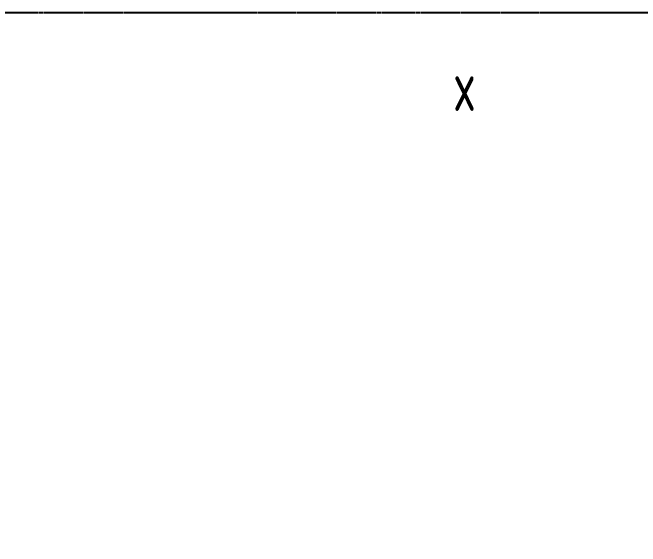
# Model space of a CAD drawing. Header units: millimetres. Extents: x -1254 to 4822, y -4397 to 16.
# Drawn here: x 2853 to 3485, y -538 to 0 of the extents above; entities that cross this region are included whole.
import ezdxf

# ---------------------------------------------------------------- set-up
doc = ezdxf.new("R2010")
doc.units = ezdxf.units.MM
doc.header["$LTSCALE"] = 10
doc.linetypes.add('CENTER', pattern=[2, 1.25, -0.25, 0.25, -0.25])
doc.layers.add('3中心线层', color=1, linetype='CENTER')
doc.layers.add('AM_5', color=3, linetype='Continuous', lineweight=25)
doc.styles.add('PC_TEXTSTYLE', font='gbenor.shx', dxfattribs={"width": 0.8, "bigfont": 'hzfs.shx'})
doc.styles.add('TH_GBDIM', font='romans.shx', dxfattribs={"width": 0.8, "bigfont": 'gbcbig.shx'})
doc.dimstyles.new('单位为厘米$0', dxfattribs={"dimtxt": 3.5, "dimasz": 2.5, "dimexe": 2, "dimexo": 0, "dimgap": 1.5, "dimtad": 1, "dimdec": 1, "dimzin": 0, "dimdsep": 46, "dimtxsty": 'TH_GBDIM', "dimcen": 2.5, "dimclrd": 1, "dimclre": 1, "dimclrt": 5, "dimadec": 0, "dimazin": 0, "dimtfac": 0.714286, "dimtdec": 1, "dimtmove": 0, "dimatfit": 3, "dimfxl": 1, "dimtzin": 0, "dimlwd": -1, "dimlwe": -1, "dimarcsym": 0})

# ---------------------------------------------------------------- blocks, each defined once
blk = doc.blocks.new('*D625')
at = {"layer": 'AM_5', "color": 1, "transparency": 16777216}
for p, q in [((3902.54, 0), (3924.51, 0)), ((3922.51, -1121.4), (3922.51, -2.5)), ((2266.87, -1123.9), (3924.51, -1123.9))]:
    blk.add_line(p, q, dxfattribs=at)
for points in [[(3922.09, -2.5), (3922.92, -2.5), (3922.51, 0)], [(3922.09, -1121.4), (3922.92, -1121.4), (3922.51, -1123.9)]]:
    blk.add_solid(points, dxfattribs=at)
at = {"layer": 'Defpoints', "color": 0, "transparency": 16777216}
for p in [(3902.54, 0), (3922.51, 0), (2266.87, -1123.9)]:
    blk.add_point(p, dxfattribs=at)
at = {"layer": 'AM_5', "color": 5, "transparency": 16777216, "insert": (3919.26, -561.95), "char_height": 3.5, "attachment_point": 5, "rotation": 90, "style": 'TH_GBDIM'}
blk.add_mtext('1123.9', dxfattribs=at)

msp = doc.modelspace()

# ---------------------------------------------------------------- linework, layer by layer
at = {"layer": '3中心线层'}
for p, q in [((-1253.587, 0), (4822.254, 0)), ((1784.333, 0), (3902.542, 0))]:
    msp.add_line(p, q, dxfattribs=at)

# ---------------------------------------------------------------- texts
at = {"layer": '3中心线层', "insert": (3296.551, -49.157), "char_height": 50, "attachment_point": 1, "style": 'PC_TEXTSTYLE'}
msp.add_mtext_dynamic_manual_height_columns('x', width=321.65042, gutter_width=25, heights=[0], dxfattribs=at)

# ---------------------------------------------------------------- dimensions: what is measured, and where the dimension line sits
at = {"layer": 'AM_5'}
dim = msp.add_linear_dim(base=(3922.507, 0), p1=(2266.865, -1123.9), p2=(3902.542, 0), angle=90, dimstyle='单位为厘米$0', override={"dimpost": ''}, dxfattribs=at)
dim.commit()
dim.dimension.update_dxf_attribs({"geometry": '*D625', "text_midpoint": (3919.257, -561.95)})

doc.saveas('drawing.dxf')
